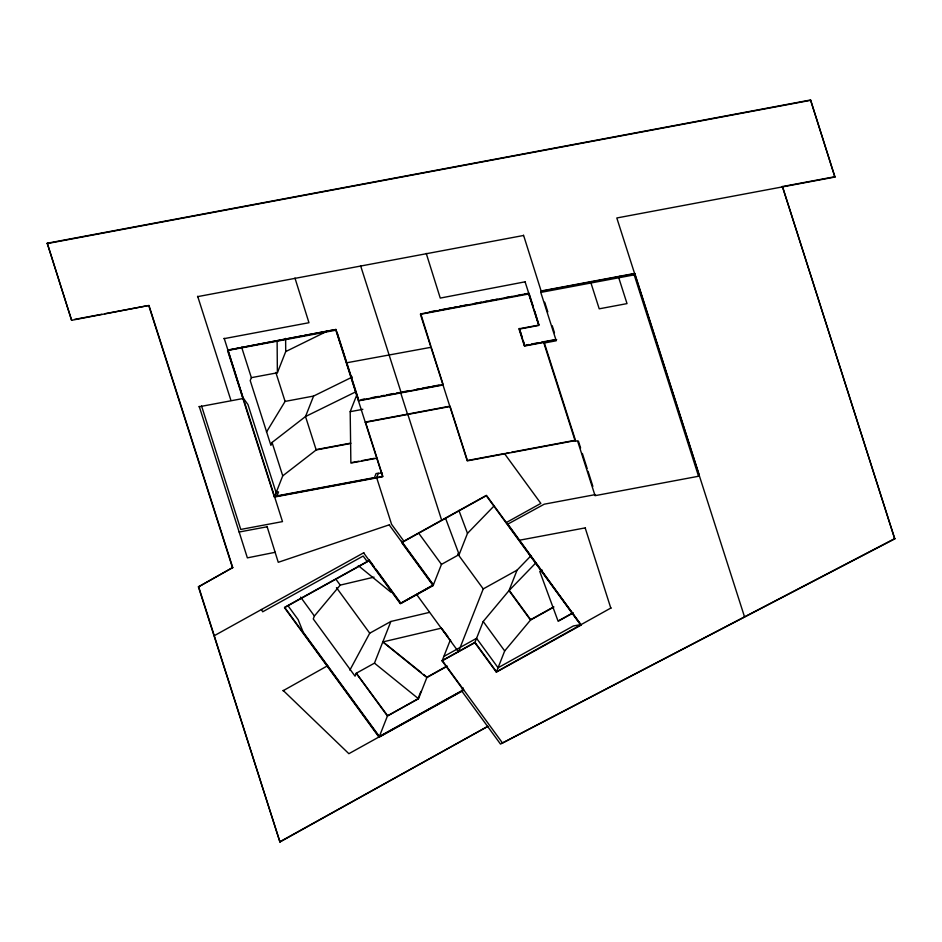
<?xml version="1.0" encoding="UTF-8"?>
<svg xmlns="http://www.w3.org/2000/svg" width="942" height="942" viewBox="0 0 942 942"><rect width="100%" height="100%" fill="white"/><g stroke="black" fill="none" stroke-linecap="round" stroke-linejoin="round"><path stroke-width="1.41" d="M487.932 726.306L279.951 842.007L198.421 586.878L232.721 567.555L148.966 305.432L71.604 320.292L47.241 243.236L810.567 99.993L834.93 177.049L616.81 217.979L744.498 616.763M71.604 320.292L47.241 243.236M230.943 400.456L197.667 296.294M201.553 405.967L240.752 529.439L282.494 521.609L224.172 338.296M275.311 552.271L247.369 557.864L199.233 406.402M301.487 335.953L227.705 350.141L336.141 329.453L304.372 335.411M227.846 349.776L243.154 398.501L199.092 406.767M241.647 347.257L251.361 377.66L250.219 380.592L270.919 445.366L272.061 442.446L305.514 416.529L355.946 391.754M294.952 278.043L308.964 322.717L224.031 338.661M251.361 377.66L277.372 372.785L285.72 351.578L285.614 338.413M198.421 586.878L232.721 567.555M214.281 635.697L363.906 552.671M360.598 265.726L401.009 392.202M352.379 377L313.58 396.064L305.514 416.529L316.194 449.946L282.741 475.851L274.393 497.058L382.688 476.734L335.858 330.183L227.552 350.506L274.393 497.058M389.517 524.741L278.255 562.303L267.057 526.448M346.786 362.764L431.212 347.257L443.152 384.642L358.584 400.503L336 329.818M261.452 609.521L262.688 611.794L363.165 556.039L367.18 561.526M376.694 458.224L350.871 463.075L350.188 411.689L356.971 394.462M426.243 253.41L440.255 298.084L525.342 281.776M430.765 345.867L420.709 313.58M463.747 689.944L348.87 753.694L283.153 690.415M374.045 577.128L340.215 585.123L314.404 616.021L313.25 618.941L355.063 676.191L356.217 673.271L374.457 663.144L390.871 621.473L429.422 612.394M327.675 665.711L283.012 690.78M279.951 842.007L198.574 586.513M634.637 273.781L541.214 291.302L523.528 235.147M363.753 553.036L400.527 603.375L433.414 584.841L401.563 541.238M556.675 339.673L524.588 345.69L519.325 328.417M699.129 474.792L698.552 476.252L595.061 495.669L577.54 440.856L575.268 441.28L543.887 343.088L556.239 340.768L540.779 292.409L541.356 290.937L633.377 273.675M524.588 345.69L523.387 341.122M450.453 639.665L442.104 660.872L463.594 690.309L379.073 737.221L284.484 607.696L369.017 560.796L400.374 603.74L433.12 585.571L441.468 564.376L459.143 554.567L467.491 533.36L493.891 506.137M379.073 737.221L387.421 716.014L418.507 698.764L426.856 677.557L447.426 666.147M543.887 343.088L544.464 341.628M420.874 691.452L418.001 698.764L387.645 715.755L356.735 673.742M591.541 281.528L590.964 282.989L599.218 308.823L627.019 303.607L618.764 277.772L619.33 276.312M507.832 524.105L544.217 504.194L595.497 494.574M531.111 555.627L517.076 570.134L483.246 588.903L458.471 651.793L416.753 594.661M442.104 660.872L474.839 642.703L483.199 621.496L509.01 590.61L536.08 562.645M519.584 540.202L585.429 527.85M463.064 687.754L461.768 691.039L500.496 744.086L894.759 538.883L782.437 186.563L894.759 538.883M517.076 570.134L509.01 590.61L530.511 620.048L504.688 650.934L496.34 672.141L474.839 642.703M698.552 476.252L634.202 274.876L634.778 273.416L699.27 475.215M508.668 525.247L581.014 624.876L486.425 495.351L401.904 542.262M834.93 177.049L810.567 99.993M894.9 538.518L502.475 742.979L442.245 660.507L474.992 642.338L496.481 671.776L611.017 607.943M349.859 670.151L369.735 633.201L390.871 621.473M266.468 432.072L285.096 401.41L313.58 396.064M427.009 677.192L446.225 666.43M369.158 560.431L284.625 607.331L379.214 736.856M506.29 522.563L540.849 503.393L504.453 453.549L467.397 460.508L450.029 406.167M400.527 603.375L433.261 585.206L389.376 525.106M542.192 570.063L539.766 571.417L558.135 621.284L573.054 613.007M443.823 656.492L476.57 638.323L498.071 667.76L573.372 625.971L581.155 624.511M553.778 606.848L530.652 619.683L509.622 590.87M530.511 620.048L553.637 607.213M558.936 620.554L572.889 612.818M378.519 736.95L461.91 690.674M496.34 672.141L580.873 625.241L486.284 495.716L401.751 542.627L433.12 585.571M280.092 841.642L486.649 727.024M285.72 351.578L327.639 330.948M447.721 636.215L441.339 628.161L382.805 641.938L426.856 677.557M47.1 243.601L810.426 100.358M74.606 319.385L101.783 314.287M104.644 313.757L147.541 305.703M781.624 186.716L835.083 176.684M197.514 296.659L523.387 235.512M429.375 311.955L436.593 310.601M439.478 310.059L451.03 307.893M453.914 307.351L456.811 306.809M459.696 306.268L466.914 304.914M474.132 303.56L481.35 302.205M484.247 301.664L487.132 301.122M490.017 300.58L497.235 299.226M504.453 297.872L511.683 296.506M518.901 295.152L521.786 294.611M524.67 294.069L527.567 293.527M420.568 313.945L529.004 293.256L533.372 306.939M540.779 292.409L634.202 274.876M519.183 328.782L537.505 325.343M526.119 345.066L528.909 344.548M531.7 344.018L538.683 342.711M541.473 342.182L555.439 339.567M361.551 399.608L364.366 399.078M371.419 397.76L378.46 396.441M381.286 395.911L384.101 395.381M386.927 394.851L393.968 393.532M396.782 393.002L399.608 392.473M402.422 391.943L409.476 390.624M416.517 389.293L419.331 388.763M422.157 388.234L429.199 386.915M432.025 386.385L439.066 385.066M358.443 400.868L443.011 385.007M350.188 411.689L362.847 409.311M409.158 413.832L448.616 406.426M365.319 422.393L449.887 406.532M316.335 449.581L350.754 443.117M316.194 449.946L350.612 443.482M351.79 462.557L358.82 461.239M361.634 460.709L374.304 458.342M276.265 492.313L278.573 491.877L276.995 495.892L374.457 477.606L376.035 473.59L378.354 473.155L376.623 477.535L391.578 524.317L403.871 541.167M378.213 473.52L381.934 472.813M274.534 496.693L382.829 476.369L365.472 422.028L407.745 414.103L441.657 520.196M505.901 453.279L508.786 452.737M511.659 452.195L575.091 440.291M575.55 440.55L467.256 460.873L420.415 314.31L528.721 293.986L538.765 325.449L519.03 329.147L524.435 346.055L544.17 342.358L575.103 439.16M239.115 532.03L266.916 526.813M383.453 642.22L421.274 672.588M423.57 674.437L425.855 676.274M374.457 663.144L418.507 698.764M358.325 565.636L391.071 592.341M457.694 553.931L483.246 588.903M418.589 533.031L441.468 564.376M483.199 621.496L504.688 650.934M441.339 628.161L450.806 641.113M369.028 559.689L374.162 566.719M375.87 569.062L400.668 603.01M335.905 579.212L340.215 585.123M336.459 587.631L369.735 633.201M300.604 597.122L314.404 616.021M356.217 673.271L387.421 716.014M287.922 605.647L298.131 619.624L303.171 632.164L379.367 736.491M243.295 398.136L247.946 404.53L276.501 493.855M458.895 510.399L467.491 533.36M445.495 518.1L459.143 554.567M544.688 302.17L547.797 311.896M552.236 325.779L554.449 332.726M578.412 441.127L580.602 447.98M582.356 453.455L587.172 468.539M588.043 471.271L592.859 486.355M534.691 311.037L538.918 325.084L525.189 282.141M585.276 528.215L610.875 608.308M519.737 329.712L522.139 337.248M400.727 392.932L407.603 414.468M337.036 332.232L358.29 398.76M275.841 372.455L285.096 401.41M272.061 442.446L282.741 475.851M148.824 305.797L232.58 567.92M277.113 340.604L277.372 372.785"/></g></svg>
